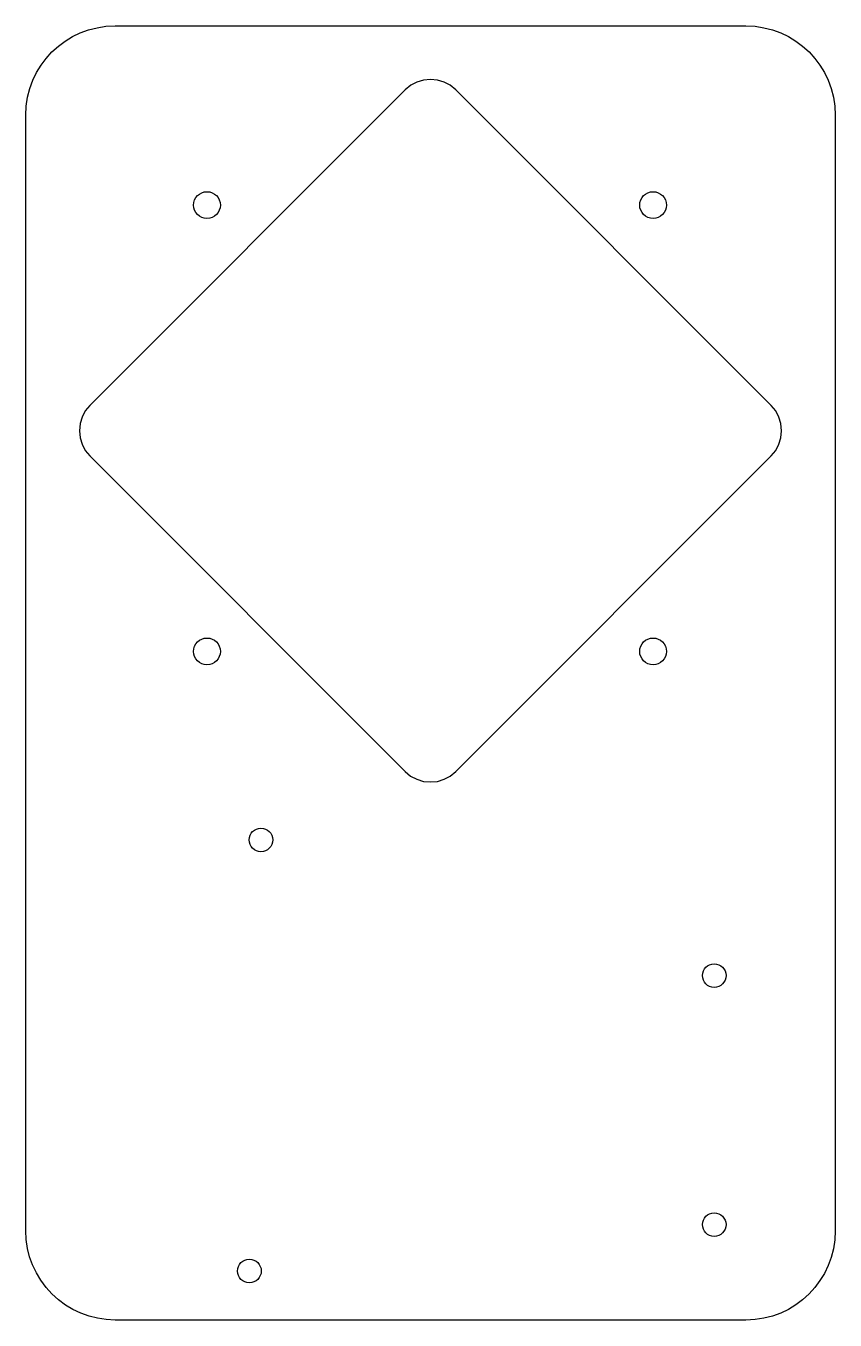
# Model space of a CAD drawing. Header units: millimetres. Extents: x 0 to 91, y 0 to 145.
import ezdxf

# ---------------------------------------------------------------- set-up
doc = ezdxf.new("R2010")
doc.units = ezdxf.units.MM
doc.layers.add('CORTE', color=7, linetype='Continuous')

msp = doc.modelspace()

# ---------------------------------------------------------------- linework, layer by layer
at = {"layer": 'CORTE'}
for points in [[(90.7, 10), (90.66, 8.98), (90.5, 7.98), (90.26, 7.02), (89.92, 6.12), (89.5, 5.24), (89, 4.42), (88.42, 3.64), (87.78, 2.94), (87.06, 2.28), (86.3, 1.72), (85.48, 1.2), (84.6, 0.78), (83.68, 0.46), (82.72, 0.2), (81.72, 0.06), (80.7, 0), (10, 0), (9, 0.06), (8.04, 0.2), (7.08, 0.44), (6.16, 0.76), (5.28, 1.18), (4.44, 1.68), (3.66, 2.26), (2.92, 2.94), (2.26, 3.66), (1.68, 4.46), (1.18, 5.3), (0.76, 6.18), (0.42, 7.1), (0.18, 8.04), (0.04, 9.02), (0, 10), (0, 135), (0.04, 136.02), (0.2, 137.02), (0.44, 137.98), (0.78, 138.9), (1.2, 139.76), (1.7, 140.6), (2.28, 141.36), (2.92, 142.08), (3.64, 142.72), (4.4, 143.3), (5.22, 143.8), (6.1, 144.22), (7.02, 144.56), (7.98, 144.8), (8.98, 144.96), (10, 145), (80.7, 145), (81.72, 144.96), (82.72, 144.8), (83.68, 144.56), (84.6, 144.22), (85.48, 143.8), (86.3, 143.3), (87.06, 142.72), (87.78, 142.08), (88.42, 141.36), (89, 140.6), (89.5, 139.76), (89.92, 138.9), (90.26, 137.98), (90.5, 137.02), (90.66, 136.02), (90.7, 135)], [(42.52, 137.84), (7.16, 102.48), (6.66, 101.86), (6.3, 101.18), (6.08, 100.44), (6, 99.64), (6.08, 98.86), (6.3, 98.12), (6.66, 97.42), (7.16, 96.82), (42.52, 61.46), (43.12, 60.96), (43.82, 60.6), (44.56, 60.36), (45.34, 60.3), (46.14, 60.36), (46.88, 60.6), (47.56, 60.96), (48.18, 61.46), (83.54, 96.82), (84.04, 97.42), (84.4, 98.12), (84.62, 98.86), (84.7, 99.64), (84.62, 100.44), (84.4, 101.18), (84.04, 101.86), (83.54, 102.48), (48.18, 137.84), (47.56, 138.34), (46.88, 138.7), (46.14, 138.92), (45.34, 139), (44.56, 138.92), (43.82, 138.7), (43.14, 138.34)]]:
    msp.add_lwpolyline(points, close=True, dxfattribs=at)
for centre, radius in [((20.3, 124.92), 1.5), ((70.3, 124.92), 1.5), ((20.3, 74.92), 1.5), ((70.3, 74.92), 1.5), ((26.35, 53.8), 1.32), ((77.15, 38.6), 1.32), ((77.15, 10.7), 1.32), ((25.05, 5.5), 1.33)]:
    msp.add_circle(centre, radius, dxfattribs=at)

doc.saveas('drawing.dxf')
